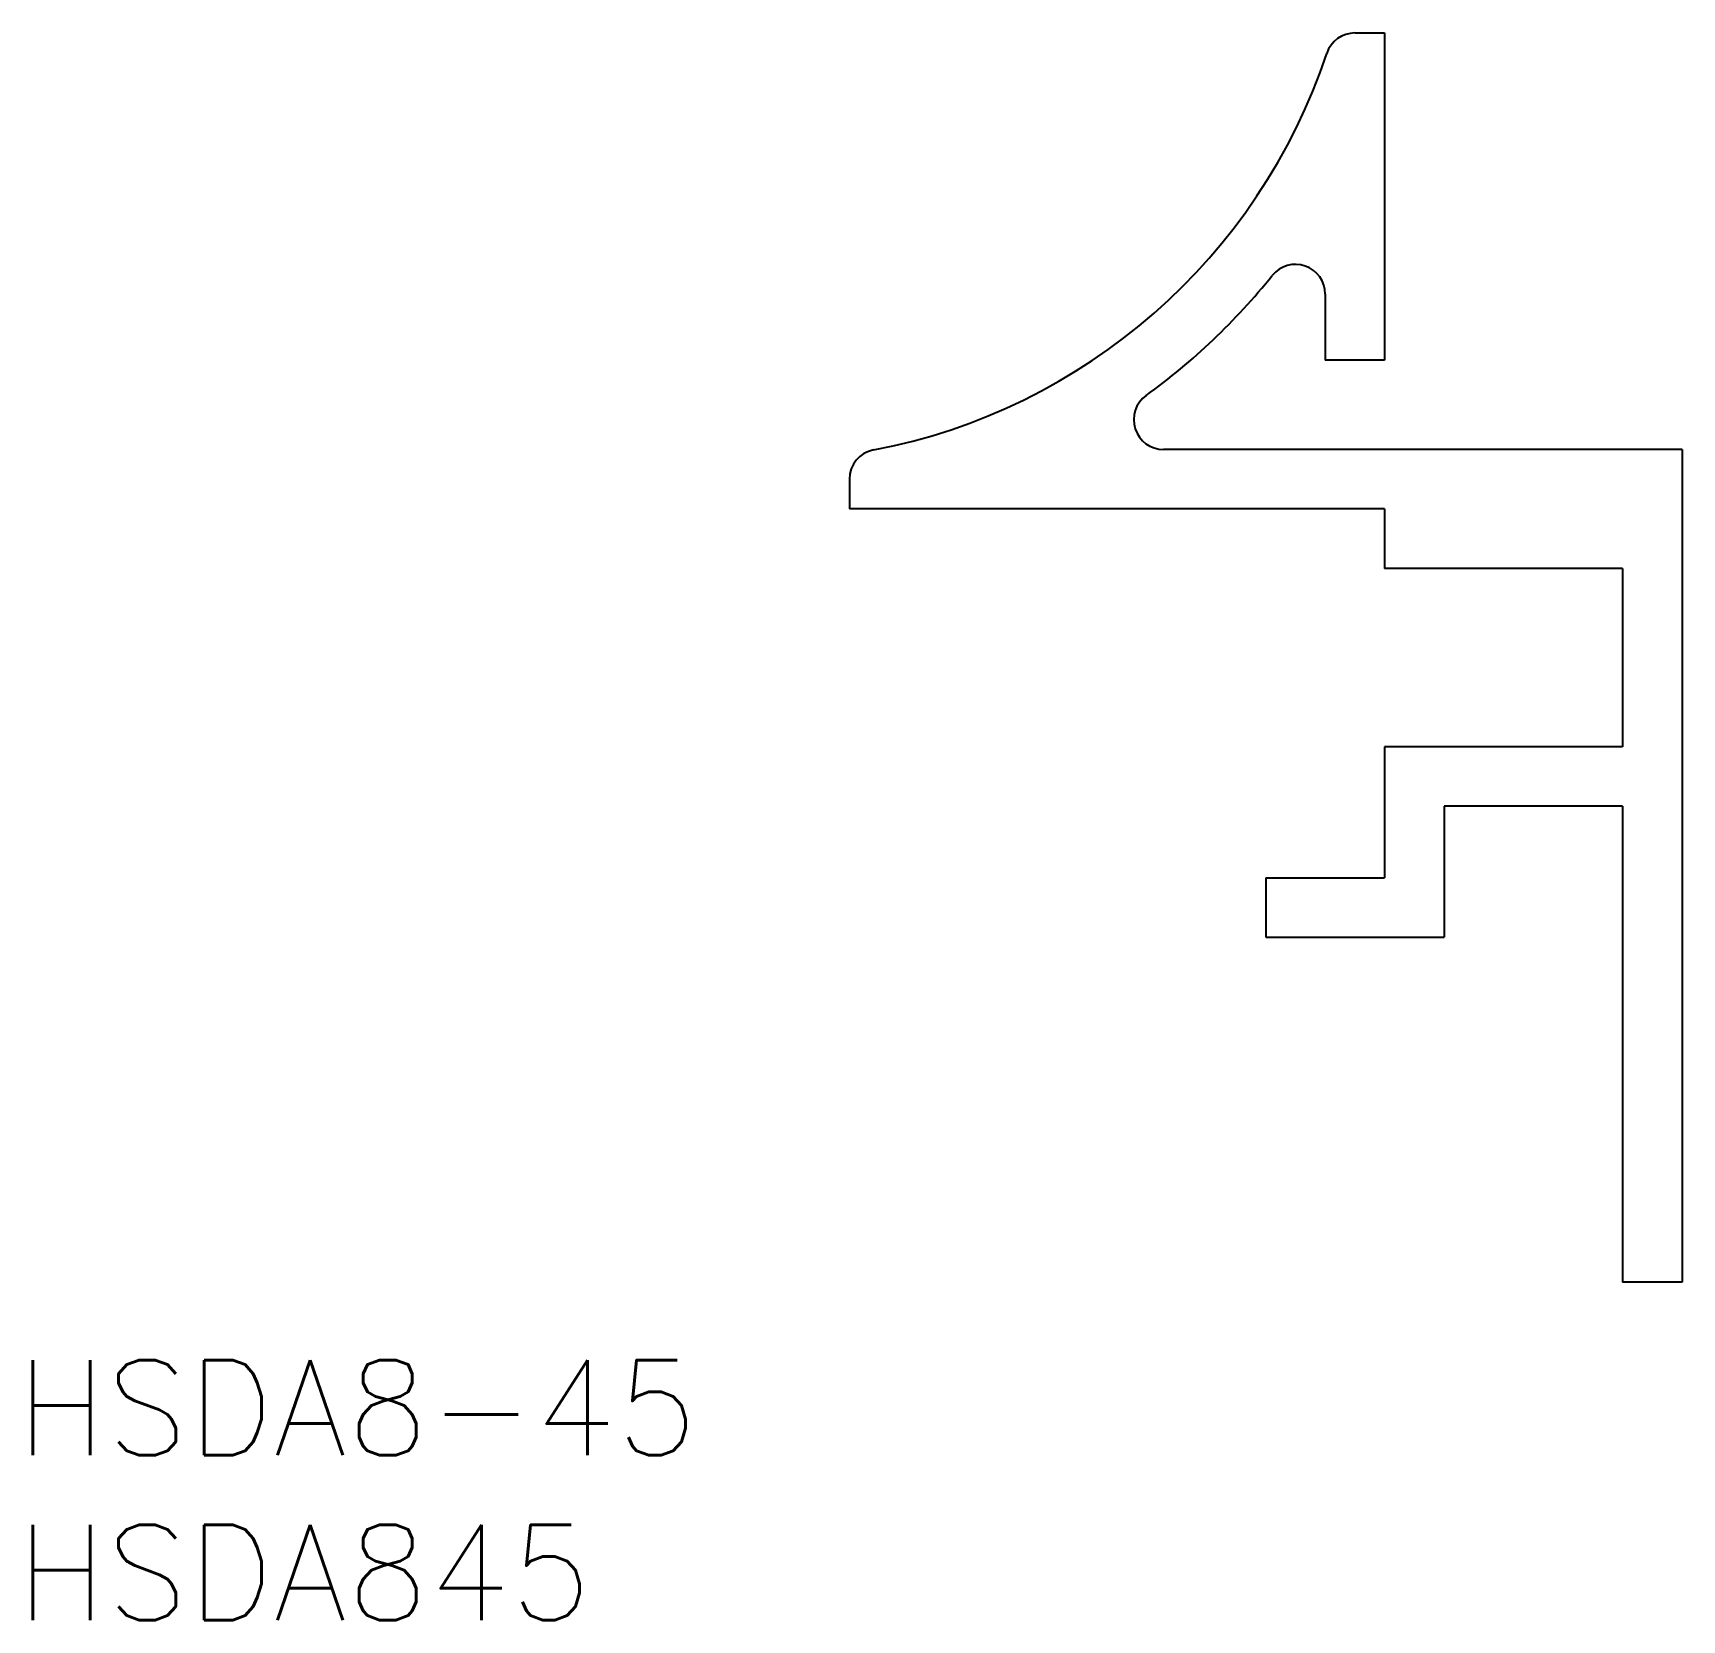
# Model space of a CAD drawing. Extents: x -27.7 to 0, y -19.7 to 7.
import ezdxf

# ---------------------------------------------------------------- set-up
doc = ezdxf.new("R2010")
doc.units = 0
doc.layers.get('0').update_dxf_attribs({"linetype": 'CONTINUOUS'})
doc.styles.get("Standard").update_dxf_attribs({"font": 'txt.shx', "bigfont": 'bigfont.shx'})

msp = doc.modelspace()

# ---------------------------------------------------------------- linework, layer by layer
at = {"color": 7, "linetype": 'CONTINUOUS'}
for p, q in [((-5.5, 7), (-5, 7)), ((-5, 7), (-5, 1.5)), ((-6, 2.61), (-6, 1.5)), ((-5, 1.5), (-6, 1.5)), ((0, 0), (-8.719, 0)), ((0, 0), (0, -14)), ((-14, -0.5), (-14, -1)), ((-5, -1), (-14, -1)), ((-5, -1), (-5, -2)), ((-1, -2), (-5, -2)), ((-1, -2), (-1, -5)), ((-5, -5), (-5, -7.2)), ((-1, -5), (-5, -5)), ((-4, -6), (-4, -8.2)), ((-1, -6), (-4, -6)), ((-1, -6), (-1, -14)), ((-7, -7.2), (-7, -8.2)), ((-7, -7.2), (-5, -7.2)), ((-7, -8.2), (-4, -8.2)), ((0, -14), (-1, -14))]:
    msp.add_line(p, q, dxfattribs=at)
for centre, radius, start, end in [((-5.5, 6.5), 0.5, 90, 161.5968), ((-15.463, 9.815), 10, 280.7751, 341.5968), ((-6.5, 2.61), 0.5, 0, 141.205), ((-15.463, 9.815), 11, 305.9052, 321.205), ((-8.719, 0.5), 0.5, 125.9052, 270), ((-13.5, -0.5), 0.5, 100.7751, 180)]:
    msp.add_arc(centre, radius, start, end, dxfattribs=at)

# ---------------------------------------------------------------- texts
for s, p in [('HSDA8-45', (-28.002, -16.91)), ('HSDA845', (-28.002, -19.679))]:
    msp.add_text(s, height=1.6, dxfattribs=at).set_placement(p)

doc.saveas('drawing.dxf')
